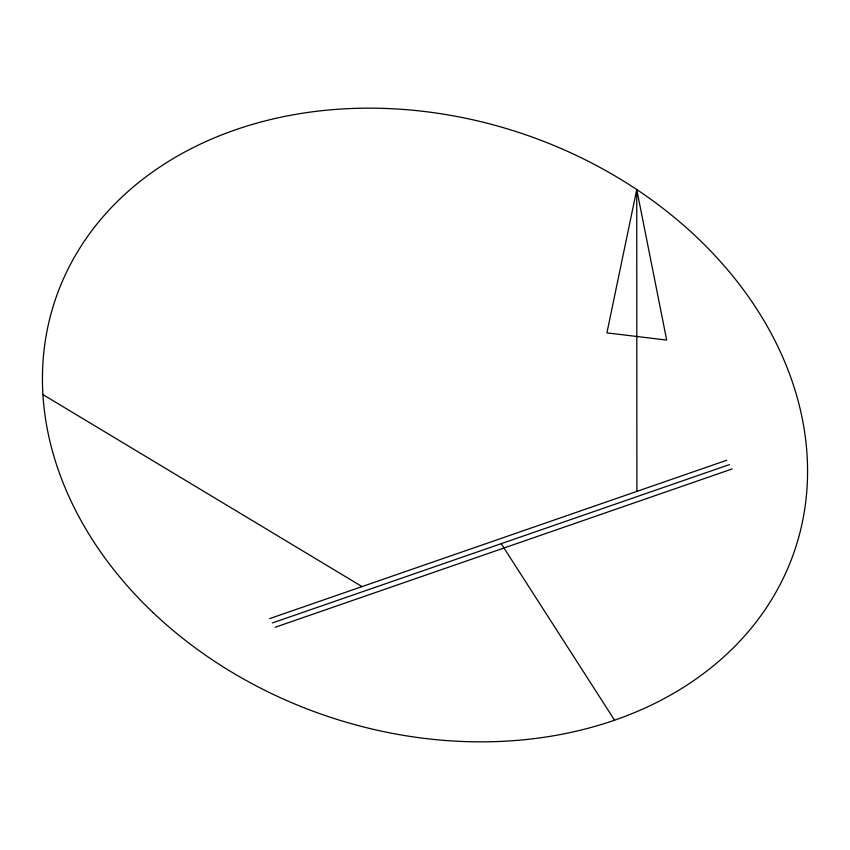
<?xml version="1.0" encoding="UTF-8"?>
<svg xmlns="http://www.w3.org/2000/svg" width="850" height="850" viewBox="0 0 850 850"><rect width="100%" height="100%" fill="white"/><g stroke="black" fill="none" stroke-linecap="round" stroke-linejoin="round"><path stroke-width="1.27" d="M636.746 189.55L606.921 332.881L666.697 340.085L636.746 189.55L636.894 491.374M269.652 618.609L726.676 460.275M272.425 622.933L729.449 464.599M275.209 627.258L732.222 468.924M42.914 394.581L362.047 586.596M501.213 543.671L614.561 720.184M153.085 612.606A390.362 307.19 18.8 0 0 794.017 552.319A390.362 307.19 18.8 0 0 327.898 110.075A390.362 307.19 18.8 0 0 153.085 612.606"/></g></svg>
